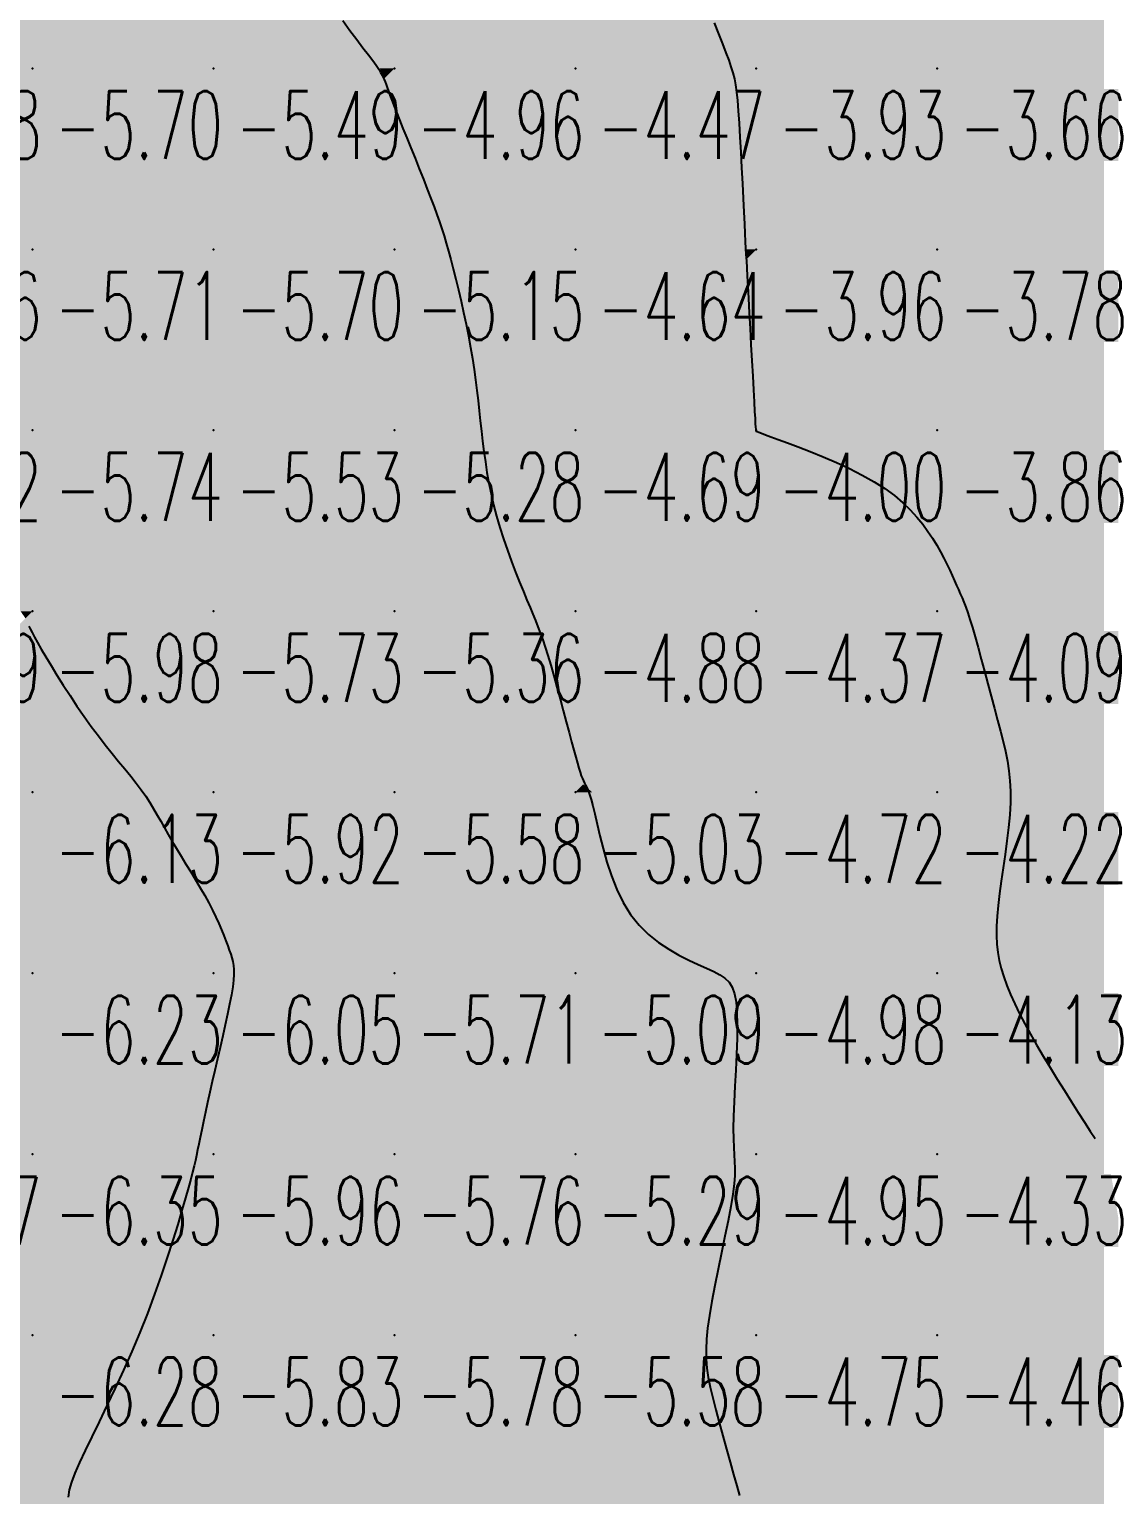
# Model space of a CAD drawing. Header units: millimetres. Extents: x 88261 to 90953, y 390274 to 392322.
# Drawn here: x 90160.1 to 90218.9, y 391308.4 to 391389.4 of the extents above; entities that cross this region are included whole.
import ezdxf
from ezdxf.enums import TextEntityAlignment as Align

# ---------------------------------------------------------------- set-up
doc = ezdxf.new("R2010")
doc.units = ezdxf.units.MM
doc.header["$LTSCALE"] = 25
for name, color, linetype in [('CN_03_00', 7, 'Continuous'), ('CN_04_00', 242, 'Continuous'), ('COTEAlt', 7, 'Continuous'), ('TN_COLORIAGE', 7, 'Continuous')]:
    doc.layers.add(name, color=color, linetype=linetype)
doc.styles.add('Simplex 1.0', font='Simplex.shx', dxfattribs={"width": 0.99, "height": 2.5})
doc.styles.get("Standard").update_dxf_attribs({"font": 'times.ttf'})

# ---------------------------------------------------------------- blocks, each defined once
blk = doc.blocks.new('COTE')
at = {"color": 0}
blk.add_point((0, 0), dxfattribs=at)
at = {"layer": 'COTEAlt'}
blk.add_attdef('ALT', text='', height=3.75, dxfattribs=at).set_placement((1.25, -1.25), align=Align.TOP_LEFT)

msp = doc.modelspace()

# ---------------------------------------------------------------- linework, layer by layer
at = {"layer": 'CN_03_00', "flags": 128}
for points, elevation in [([(90197.923, 391389.762), (90198.16, 391389.154), (90198.376, 391388.597), (90198.565, 391388.107), (90198.721, 391387.691), (90198.849, 391387.33), (90198.952, 391387), (90199.035, 391386.673), (90199.101, 391386.326), (90199.157, 391385.93), (90199.205, 391385.462), (90199.251, 391384.895), (90199.297, 391384.213), (90199.344, 391383.439), (90199.392, 391382.604), (90199.438, 391381.741), (90199.481, 391380.881), (90199.522, 391380.057), (90199.559, 391379.301), (90199.591, 391378.645), (90199.617, 391378.109), (90199.639, 391377.671), (90199.659, 391377.297), (90199.677, 391376.954), (90199.697, 391376.607), (90199.718, 391376.222), (90199.744, 391375.766), (90199.776, 391375.205), (90199.814, 391374.516), (90199.858, 391373.725), (90199.905, 391372.865), (90199.954, 391371.974), (90200.002, 391371.088), (90200.049, 391370.241), (90200.091, 391369.469), (90200.127, 391368.809), (90200.156, 391368.287), (90200.178, 391367.894), (90200.194, 391367.612), (90200.206, 391367.421), (90200.213, 391367.304), (90200.218, 391367.241), (90200.221, 391367.216), (90200.223, 391367.208), (90200.228, 391367.203), (90200.247, 391367.193), (90200.295, 391367.172), (90200.386, 391367.135), (90200.533, 391367.078), (90200.751, 391366.996), (90201.054, 391366.882), (90201.456, 391366.733), (90201.965, 391366.545), (90202.564, 391366.319), (90203.23, 391366.06), (90203.94, 391365.771), (90204.672, 391365.457), (90205.401, 391365.121), (90206.106, 391364.767), (90206.762, 391364.398), (90207.353, 391364.019), (90207.878, 391363.631), (90208.344, 391363.238), (90208.757, 391362.842), (90209.121, 391362.444), (90209.444, 391362.048), (90209.731, 391361.656), (90209.987, 391361.271), (90210.218, 391360.893), (90210.427, 391360.527), (90210.615, 391360.173), (90210.784, 391359.834), (90210.937, 391359.512), (90211.075, 391359.209), (90211.2, 391358.927), (90211.315, 391358.669), (90211.421, 391358.433), (90211.521, 391358.209), (90211.62, 391357.983), (90211.719, 391357.741), (90211.823, 391357.47), (90211.934, 391357.155), (90212.055, 391356.784), (90212.191, 391356.343), (90212.343, 391355.822), (90212.509, 391355.234), (90212.684, 391354.595), (90212.866, 391353.922), (90213.051, 391353.231), (90213.235, 391352.538), (90213.414, 391351.86), (90213.585, 391351.213), (90213.745, 391350.61), (90213.89, 391350.043), (90214.018, 391349.498), (90214.125, 391348.963), (90214.209, 391348.425), (90214.266, 391347.872), (90214.293, 391347.291), (90214.289, 391346.669), (90214.251, 391345.997), (90214.185, 391345.287), (90214.098, 391344.551), (90213.999, 391343.803), (90213.893, 391343.059), (90213.789, 391342.331), (90213.695, 391341.634), (90213.616, 391340.982), (90213.561, 391340.385), (90213.53, 391339.837), (90213.525, 391339.328), (90213.547, 391338.848), (90213.598, 391338.389), (90213.677, 391337.939), (90213.786, 391337.488), (90213.927, 391337.028), (90214.1, 391336.55), (90214.303, 391336.052), (90214.537, 391335.535), (90214.798, 391334.997), (90215.087, 391334.44), (90215.401, 391333.864), (90215.74, 391333.268), (90216.102, 391332.653), (90216.485, 391332.02), (90216.88, 391331.381), (90217.278, 391330.747), (90217.669, 391330.13), (90218.044, 391329.544), (90218.392, 391329.001), (90218.705, 391328.513), (90218.974, 391328.093)], -4), ([(90160.034, 391356.423), (90160.116, 391356.26), (90160.221, 391356.059), (90160.355, 391355.812), (90160.523, 391355.511), (90160.731, 391355.149), (90160.983, 391354.722), (90161.274, 391354.239), (90161.597, 391353.712), (90161.947, 391353.155), (90162.318, 391352.58), (90162.703, 391351.999), (90163.097, 391351.425), (90163.492, 391350.871), (90163.884, 391350.347), (90164.268, 391349.852), (90164.642, 391349.385), (90165.003, 391348.943), (90165.348, 391348.522), (90165.673, 391348.122), (90165.975, 391347.739), (90166.252, 391347.371), (90166.502, 391347.014), (90166.73, 391346.666), (90166.941, 391346.322), (90167.142, 391345.979), (90167.339, 391345.631), (90167.538, 391345.275), (90167.745, 391344.907), (90167.967, 391344.522), (90168.207, 391344.119), (90168.462, 391343.7), (90168.726, 391343.27), (90168.994, 391342.834), (90169.261, 391342.396), (90169.52, 391341.96), (90169.766, 391341.533), (90169.995, 391341.117), (90170.2, 391340.718), (90170.384, 391340.337), (90170.547, 391339.975), (90170.692, 391339.635), (90170.82, 391339.316), (90170.933, 391339.021), (90171.034, 391338.75), (90171.123, 391338.506), (90171.202, 391338.286), (90171.269, 391338.081), (90171.323, 391337.879), (90171.36, 391337.668), (90171.38, 391337.434), (90171.379, 391337.165), (90171.356, 391336.849), (90171.308, 391336.475), (90171.234, 391336.032), (90171.138, 391335.529), (90171.023, 391334.976), (90170.894, 391334.386), (90170.755, 391333.768), (90170.609, 391333.134), (90170.462, 391332.496), (90170.316, 391331.864), (90170.177, 391331.248), (90170.044, 391330.655), (90169.919, 391330.087), (90169.803, 391329.55), (90169.695, 391329.048), (90169.598, 391328.584), (90169.51, 391328.163), (90169.434, 391327.79), (90169.368, 391327.465), (90169.307, 391327.169), (90169.246, 391326.882), (90169.177, 391326.581), (90169.095, 391326.247), (90168.993, 391325.856), (90168.864, 391325.387), (90168.704, 391324.819), (90168.505, 391324.136), (90168.27, 391323.349), (90168, 391322.474), (90167.695, 391321.529), (90167.359, 391320.529), (90166.993, 391319.492), (90166.599, 391318.434), (90166.177, 391317.372), (90165.733, 391316.321), (90165.274, 391315.293), (90164.812, 391314.298), (90164.358, 391313.347), (90163.923, 391312.45), (90163.517, 391311.618), (90163.152, 391310.861), (90162.837, 391310.19), (90162.584, 391309.61), (90162.393, 391309.11), (90162.267, 391308.674), (90162.207, 391308.286)], -6)]:
    msp.add_lwpolyline(points, dxfattribs=dict(at, elevation=elevation))
at = {"layer": 'CN_04_00', "elevation": -5, "flags": 128}
msp.add_lwpolyline([(90177.391, 391389.891), (90177.789, 391389.343), (90178.166, 391388.839), (90178.509, 391388.387), (90178.806, 391387.997), (90179.046, 391387.675), (90179.234, 391387.412), (90179.378, 391387.199), (90179.487, 391387.024), (90179.568, 391386.877), (90179.631, 391386.747), (90179.682, 391386.622), (90179.731, 391386.492), (90179.784, 391386.348), (90179.845, 391386.181), (90179.918, 391385.987), (90180.003, 391385.76), (90180.104, 391385.494), (90180.224, 391385.183), (90180.366, 391384.822), (90180.53, 391384.405), (90180.72, 391383.929), (90180.93, 391383.405), (90181.154, 391382.848), (90181.386, 391382.272), (90181.618, 391381.69), (90181.846, 391381.117), (90182.062, 391380.567), (90182.26, 391380.055), (90182.437, 391379.589), (90182.593, 391379.162), (90182.735, 391378.761), (90182.865, 391378.371), (90182.988, 391377.982), (90183.108, 391377.579), (90183.23, 391377.149), (90183.357, 391376.68), (90183.493, 391376.162), (90183.636, 391375.6), (90183.783, 391375.004), (90183.93, 391374.383), (90184.074, 391373.745), (90184.213, 391373.099), (90184.343, 391372.456), (90184.46, 391371.822), (90184.563, 391371.207), (90184.654, 391370.608), (90184.733, 391370.022), (90184.805, 391369.448), (90184.87, 391368.881), (90184.932, 391368.319), (90184.993, 391367.76), (90185.055, 391367.2), (90185.121, 391366.636), (90185.192, 391366.067), (90185.272, 391365.493), (90185.364, 391364.912), (90185.469, 391364.323), (90185.591, 391363.725), (90185.731, 391363.117), (90185.894, 391362.498), (90186.079, 391361.868), (90186.282, 391361.235), (90186.498, 391360.608), (90186.721, 391359.994), (90186.946, 391359.404), (90187.166, 391358.846), (90187.376, 391358.328), (90187.569, 391357.859), (90187.743, 391357.444), (90187.9, 391357.071), (90188.044, 391356.724), (90188.18, 391356.385), (90188.311, 391356.038), (90188.444, 391355.668), (90188.581, 391355.257), (90188.728, 391354.79), (90188.887, 391354.255), (90189.056, 391353.665), (90189.231, 391353.039), (90189.407, 391352.396), (90189.58, 391351.754), (90189.747, 391351.131), (90189.903, 391350.547), (90190.043, 391350.019), (90190.165, 391349.561), (90190.271, 391349.172), (90190.362, 391348.844), (90190.442, 391348.569), (90190.512, 391348.34), (90190.576, 391348.15), (90190.635, 391347.992), (90190.693, 391347.859), (90190.751, 391347.741), (90190.813, 391347.624), (90190.878, 391347.493), (90190.95, 391347.33), (90191.029, 391347.119), (90191.118, 391346.844), (90191.218, 391346.489), (90191.331, 391346.038), (90191.459, 391345.48), (90191.609, 391344.835), (90191.785, 391344.125), (90191.996, 391343.377), (90192.246, 391342.613), (90192.543, 391341.858), (90192.892, 391341.138), (90193.3, 391340.476), (90193.77, 391339.891), (90194.289, 391339.381), (90194.84, 391338.941), (90195.406, 391338.561), (90195.972, 391338.235), (90196.52, 391337.957), (90197.035, 391337.718), (90197.499, 391337.512), (90197.899, 391337.33), (90198.236, 391337.153), (90198.515, 391336.962), (90198.739, 391336.736), (90198.913, 391336.457), (90199.042, 391336.103), (90199.128, 391335.656), (90199.177, 391335.095), (90199.194, 391334.408), (90199.184, 391333.621), (90199.155, 391332.767), (90199.115, 391331.879), (90199.069, 391330.99), (90199.026, 391330.133), (90198.993, 391329.342), (90198.976, 391328.65), (90198.98, 391328.079), (90198.999, 391327.608), (90199.024, 391327.203), (90199.048, 391326.832), (90199.06, 391326.462), (90199.054, 391326.059), (90199.019, 391325.592), (90198.947, 391325.027), (90198.834, 391324.341), (90198.686, 391323.554), (90198.513, 391322.694), (90198.327, 391321.79), (90198.138, 391320.872), (90197.956, 391319.967), (90197.791, 391319.106), (90197.655, 391318.317), (90197.556, 391317.62), (90197.494, 391317.003), (90197.468, 391316.444), (90197.478, 391315.921), (90197.521, 391315.413), (90197.596, 391314.898), (90197.703, 391314.355), (90197.84, 391313.762), (90198.005, 391313.105), (90198.19, 391312.399), (90198.389, 391311.666), (90198.595, 391310.928), (90198.798, 391310.207), (90198.992, 391309.526), (90199.17, 391308.906), (90199.323, 391308.37)], dxfattribs=at)
at = {"layer": 'TN_COLORIAGE', "color": 141}
for points in [[(90150.249, 391387.239, -5.682), (90160.249, 391387.239, -5.682), (90160.249, 391397.239, -5.682)], [(90150.249, 391397.239, -5.682), (90150.249, 391387.239, -5.682), (90160.249, 391397.239, -5.682)], [(90160.249, 391387.239, -5.312), (90170.249, 391387.239, -5.312), (90170.249, 391397.239, -5.312)], [(90160.249, 391397.239, -5.312), (90160.249, 391387.239, -5.312), (90170.249, 391397.239, -5.312)], [(90170.249, 391387.239, -5), (90175.372, 391392.363, -5), (90170.249, 391397.239, -5), (90174.249, 391397.239, -5)], [(90175.372, 391392.363, -5.492), (90179.448, 391387.239, -5.492), (90170.249, 391387.239, -5.492)], [(90150.249, 391377.239, -5.696), (90160.249, 391377.239, -5.696), (90160.249, 391387.239, -5.696)], [(90150.249, 391387.239, -5.696), (90150.249, 391377.239, -5.696), (90160.249, 391387.239, -5.696)], [(90160.249, 391377.239, -5.492), (90170.249, 391377.239, -5.492), (90170.249, 391387.239, -5.492)], [(90160.249, 391387.239, -5.492), (90160.249, 391377.239, -5.492), (90170.249, 391387.239, -5.492)], [(90170.249, 391377.239, -5), (90179.672, 391386.663, -5), (90170.249, 391387.239, -5), (90179.448, 391387.239, -5)], [(90170.249, 391377.239, -5), (90179.672, 391386.663, -5), (90180.249, 391377.239, -5), (90180.249, 391385.065, -5)], [(90182.516, 391379.506, -5.154), (90180.249, 391385.065, -5.154), (90180.249, 391377.239, -5.154)], [(90182.516, 391379.506, -5.154), (90183.251, 391377.239, -5.154), (90180.249, 391377.239, -5.154)], [(90150.249, 391374.82, -5.712), (90153.107, 391370.098, -5.712), (90150.249, 391377.239, -5.712), (90160.249, 391377.239, -5.712)], [(90153.34, 391367.239, -5.712), (90153.107, 391370.098, -5.712), (90160.249, 391367.239, -5.712), (90160.249, 391377.239, -5.712)], [(90160.249, 391367.239, -5.7), (90170.249, 391367.239, -5.7), (90170.249, 391377.239, -5.7)], [(90160.249, 391377.239, -5.7), (90160.249, 391367.239, -5.7), (90170.249, 391377.239, -5.7)], [(90170.249, 391367.239, -5.154), (90180.249, 391367.239, -5.154), (90180.249, 391377.239, -5.154)], [(90170.249, 391377.239, -5.154), (90170.249, 391367.239, -5.154), (90180.249, 391377.239, -5.154)], [(90180.249, 391367.239, -5), (90184.623, 391371.614, -5), (90180.249, 391377.239, -5), (90183.251, 391377.239, -5)], [(90184.623, 391371.614, -5.28), (90185.018, 391367.239, -5.28), (90180.249, 391367.239, -5.28)], [(90153.34, 391367.239, -5.742), (90155.573, 391362.563, -5.742), (90160.249, 391367.239, -5.742)], [(90159.587, 391357.239, -5.742), (90155.573, 391362.563, -5.742), (90160.249, 391357.239, -5.742), (90160.249, 391367.239, -5.742)], [(90160.249, 391357.239, -5.529), (90170.249, 391357.239, -5.529), (90170.249, 391367.239, -5.529)], [(90160.249, 391367.239, -5.529), (90160.249, 391357.239, -5.529), (90170.249, 391367.239, -5.529)], [(90170.249, 391357.239, -5.28), (90180.249, 391357.239, -5.28), (90180.249, 391367.239, -5.28)], [(90170.249, 391367.239, -5.28), (90170.249, 391357.239, -5.28), (90180.249, 391367.239, -5.28)], [(90180.249, 391357.239, -5), (90185.636, 391362.627, -5), (90180.249, 391367.239, -5), (90185.018, 391367.239, -5)], [(90185.636, 391362.627, -5.358), (90187.8, 391357.239, -5.358), (90180.249, 391357.239, -5.358)], [(90159.587, 391357.239, -5.979), (90159.857, 391356.848, -5.979), (90160.249, 391357.239, -5.979)], [(90160.249, 391355.88, -5.979), (90159.857, 391356.848, -5.979), (90160.249, 391357.239, -5.979)], [(90160.249, 391355.88, -5.73), (90163.536, 391350.527, -5.73), (90160.249, 391357.239, -5.73), (90170.249, 391357.239, -5.73)], [(90166.557, 391347.239, -5.73), (90163.536, 391350.527, -5.73), (90170.249, 391347.239, -5.73), (90170.249, 391357.239, -5.73)], [(90170.249, 391347.239, -5.358), (90180.249, 391347.239, -5.358), (90180.249, 391357.239, -5.358)], [(90170.249, 391357.239, -5.358), (90170.249, 391347.239, -5.358), (90180.249, 391357.239, -5.358)], [(90180.249, 391347.239, -5), (90188.58, 391355.57, -5), (90180.249, 391357.239, -5), (90187.8, 391357.239, -5)], [(90180.249, 391347.239, -5), (90188.58, 391355.57, -5), (90190.249, 391347.239, -5), (90190.249, 391349.217, -5)], [(90190.683, 391347.674, -5.029), (90190.249, 391349.217, -5.029), (90190.249, 391347.239, -5.029)], [(90166.557, 391347.239, -5.923), (90167.749, 391344.739, -5.923), (90170.249, 391347.239, -5.923)], [(90170.249, 391340.937, -5.923), (90167.749, 391344.739, -5.923), (90170.249, 391347.239, -5.923)], [(90170.249, 391340.937, -5.58), (90171.223, 391338.214, -5.58), (90170.249, 391347.239, -5.58), (90180.249, 391347.239, -5.58)], [(90171.594, 391337.239, -5.58), (90171.223, 391338.214, -5.58), (90180.249, 391337.239, -5.58), (90180.249, 391347.239, -5.58)], [(90180.249, 391337.239, -5.029), (90190.249, 391337.239, -5.029), (90190.249, 391347.239, -5.029)], [(90180.249, 391347.239, -5.029), (90180.249, 391337.239, -5.029), (90190.249, 391347.239, -5.029)], [(90190.683, 391347.674, -5.029), (90191.175, 391347.239, -5.029), (90190.249, 391347.239, -5.029)], [(90190.249, 391337.239, -5), (90192.603, 391339.594, -5), (90190.249, 391347.239, -5), (90191.175, 391347.239, -5)], [(90192.603, 391339.594, -5.086), (90198.214, 391337.239, -5.086), (90190.249, 391337.239, -5.086)], [(90170.249, 391327.239, -5.708), (90180.249, 391327.239, -5.708), (90180.249, 391337.239, -5.708)], [(90170.249, 391331.676, -5.708), (90171.594, 391337.239, -5.708), (90170.249, 391327.239, -5.708), (90180.249, 391337.239, -5.708)], [(90180.249, 391327.239, -5.086), (90190.249, 391327.239, -5.086), (90190.249, 391337.239, -5.086)], [(90180.249, 391337.239, -5.086), (90180.249, 391327.239, -5.086), (90190.249, 391337.239, -5.086)], [(90190.249, 391327.239, -5), (90199.532, 391336.522, -5), (90190.249, 391337.239, -5), (90198.214, 391337.239, -5)], [(90198.723, 391327.239, -5.286), (90199.532, 391336.522, -5.286), (90190.249, 391327.239, -5.286)], [(90170.249, 391331.676, -5.964), (90169.309, 391327.239, -5.964), (90170.249, 391327.239, -5.964)], [(90169.118, 391326.108, -5.826), (90166.443, 391317.239, -5.826), (90170.249, 391327.239, -5.826), (90170.249, 391317.239, -5.826)], [(90169.118, 391326.108, -5.964), (90169.309, 391327.239, -5.964), (90170.249, 391327.239, -5.964)], [(90170.249, 391317.239, -5.755), (90180.249, 391317.239, -5.755), (90180.249, 391327.239, -5.755)], [(90170.249, 391327.239, -5.755), (90170.249, 391317.239, -5.755), (90180.249, 391327.239, -5.755)], [(90180.249, 391317.239, -5.286), (90190.249, 391317.239, -5.286), (90190.249, 391327.239, -5.286)], [(90180.249, 391327.239, -5.286), (90180.249, 391317.239, -5.286), (90190.249, 391327.239, -5.286)], [(90190.249, 391317.239, -5), (90199.43, 391326.42, -5), (90190.249, 391327.239, -5), (90198.723, 391327.239, -5)], [(90197.242, 391317.239, -5.576), (90199.43, 391326.42, -5.576), (90190.249, 391317.239, -5.576)], [(90162.174, 391309.165, -5.787), (90161.883, 391307.239, -5.787), (90170.249, 391317.239, -5.787), (90170.249, 391307.239, -5.787)], [(90162.174, 391309.165, -5.826), (90166.443, 391317.239, -5.826), (90170.249, 391317.239, -5.826)], [(90170.249, 391307.239, -5.775), (90180.249, 391307.239, -5.775), (90180.249, 391317.239, -5.775)], [(90170.249, 391317.239, -5.775), (90170.249, 391307.239, -5.775), (90180.249, 391317.239, -5.775)], [(90180.249, 391307.239, -5.576), (90190.249, 391307.239, -5.576), (90190.249, 391317.239, -5.576)], [(90180.249, 391317.239, -5.576), (90180.249, 391307.239, -5.576), (90190.249, 391317.239, -5.576)], [(90190.249, 391307.239, -5), (90197.533, 391314.524, -5), (90190.249, 391317.239, -5), (90197.242, 391317.239, -5)], [(90197.533, 391314.524, -5.665), (90199.664, 391307.239, -5.665), (90190.249, 391307.239, -5.665)]]:
    msp.add_solid(points, dxfattribs=at)
at = {"layer": 'TN_COLORIAGE', "color": 131}
for points in [[(90179.448, 391387.239, -4.531), (90175.372, 391392.363, -4.531), (90180.249, 391387.239, -4.531), (90180.249, 391397.239, -4.531)], [(90180.249, 391387.239, -4.251), (90190.249, 391387.239, -4.251), (90190.249, 391397.239, -4.251)], [(90180.249, 391397.239, -4.251), (90180.249, 391387.239, -4.251), (90190.249, 391397.239, -4.251)], [(90190.249, 391387.239, -4), (90196.468, 391393.459, -4), (90190.249, 391397.239, -4), (90194.91, 391397.239, -4)], [(90196.468, 391393.459, -4.474), (90198.922, 391387.239, -4.474), (90190.249, 391387.239, -4.474)], [(90179.448, 391387.239, -4.957), (90179.672, 391386.663, -4.957), (90180.249, 391387.239, -4.957)], [(90180.249, 391385.065, -4.957), (90179.672, 391386.663, -4.957), (90180.249, 391387.239, -4.957)], [(90180.249, 391385.065, -4.474), (90182.516, 391379.506, -4.474), (90180.249, 391387.239, -4.474), (90190.249, 391387.239, -4.474)], [(90183.251, 391377.239, -4.474), (90182.516, 391379.506, -4.474), (90190.249, 391377.239, -4.474), (90190.249, 391387.239, -4.474)], [(90190.249, 391377.239, -4), (90199.232, 391386.223, -4), (90190.249, 391387.239, -4), (90198.922, 391387.239, -4)], [(90199.232, 391386.223, -4.64), (90199.654, 391377.239, -4.64), (90190.249, 391377.239, -4.64)], [(90183.251, 391377.239, -4.64), (90184.623, 391371.614, -4.64), (90190.249, 391377.239, -4.64)], [(90185.018, 391367.239, -4.64), (90184.623, 391371.614, -4.64), (90190.249, 391367.239, -4.64), (90190.249, 391377.239, -4.64)], [(90190.249, 391367.239, -4), (90199.697, 391376.688, -4), (90190.249, 391377.239, -4), (90199.654, 391377.239, -4)], [(90199.697, 391376.688, -4.693), (90200.212, 391367.239, -4.693), (90190.249, 391367.239, -4.693)], [(90185.018, 391367.239, -4.693), (90185.636, 391362.627, -4.693), (90190.249, 391367.239, -4.693)], [(90187.8, 391357.239, -4.693), (90185.636, 391362.627, -4.693), (90190.249, 391357.239, -4.693), (90190.249, 391367.239, -4.693)], [(90190.249, 391357.239, -4), (90200.22, 391367.21, -4), (90190.249, 391367.239, -4), (90200.212, 391367.239, -4)], [(90190.249, 391357.239, -4), (90200.22, 391367.21, -4), (90200.249, 391357.239, -4), (90200.249, 391367.17, -4)], [(90207.519, 391364.51, -4.37), (90200.249, 391367.17, -4.37), (90200.249, 391357.239, -4.37)], [(90200.249, 391357.239, -4), (90207.519, 391364.51, -4), (90210.249, 391357.239, -4), (90210.249, 391361.179, -4)], [(90211.408, 391358.399, -4.09), (90210.249, 391361.179, -4.09), (90210.249, 391357.239, -4.09)], [(90211.408, 391358.399, -4.09), (90212.007, 391357.239, -4.09), (90210.249, 391357.239, -4.09)], [(90187.8, 391357.239, -4.884), (90188.58, 391355.57, -4.884), (90190.249, 391357.239, -4.884)], [(90190.249, 391349.217, -4.884), (90188.58, 391355.57, -4.884), (90190.249, 391357.239, -4.884)], [(90190.249, 391349.217, -4.37), (90190.683, 391347.674, -4.37), (90190.249, 391357.239, -4.37), (90200.249, 391357.239, -4.37)], [(90191.175, 391347.239, -4.37), (90190.683, 391347.674, -4.37), (90200.249, 391347.239, -4.37), (90200.249, 391357.239, -4.37)], [(90200.249, 391347.239, -4.09), (90210.249, 391347.239, -4.09), (90210.249, 391357.239, -4.09)], [(90200.249, 391357.239, -4.09), (90200.249, 391347.239, -4.09), (90210.249, 391357.239, -4.09)], [(90210.249, 391347.239, -4), (90213.71, 391350.7, -4), (90210.249, 391357.239, -4), (90212.007, 391357.239, -4)], [(90213.71, 391350.7, -4.224), (90214.665, 391347.239, -4.224), (90210.249, 391347.239, -4.224)], [(90191.175, 391347.239, -4.719), (90192.603, 391339.594, -4.719), (90200.249, 391347.239, -4.719)], [(90198.214, 391337.239, -4.719), (90192.603, 391339.594, -4.719), (90200.249, 391337.239, -4.719), (90200.249, 391347.239, -4.719)], [(90200.249, 391337.239, -4.224), (90210.249, 391337.239, -4.224), (90210.249, 391347.239, -4.224)], [(90200.249, 391347.239, -4.224), (90200.249, 391337.239, -4.224), (90210.249, 391347.239, -4.224)], [(90210.249, 391347.239, -4), (90214.665, 391347.239, -4), (90210.249, 391337.239, -4), (90213.363, 391340.353, -4)], [(90213.363, 391340.353, -4.128), (90213.583, 391337.239, -4.128), (90210.249, 391337.239, -4.128)], [(90198.214, 391337.239, -4.978), (90199.532, 391336.522, -4.978), (90200.249, 391337.239, -4.978)], [(90199.532, 391336.522, -4.949), (90198.723, 391327.239, -4.949), (90200.249, 391337.239, -4.949), (90200.249, 391327.239, -4.949)], [(90200.249, 391327.239, -4.128), (90210.249, 391327.239, -4.128), (90210.249, 391337.239, -4.128)], [(90200.249, 391337.239, -4.128), (90200.249, 391327.239, -4.128), (90210.249, 391337.239, -4.128)], [(90210.249, 391327.239, -4), (90215.869, 391332.86, -4), (90210.249, 391337.239, -4), (90213.583, 391337.239, -4)], [(90215.869, 391332.86, -4.328), (90219.556, 391327.239, -4.328), (90210.249, 391327.239, -4.328)], [(90199.43, 391326.42, -4.752), (90197.242, 391317.239, -4.752), (90200.249, 391327.239, -4.752), (90200.249, 391317.239, -4.752)], [(90198.723, 391327.239, -4.949), (90199.43, 391326.42, -4.949), (90200.249, 391327.239, -4.949)], [(90200.249, 391317.239, -4.328), (90210.249, 391317.239, -4.328), (90210.249, 391327.239, -4.328)], [(90200.249, 391327.239, -4.328), (90200.249, 391317.239, -4.328), (90210.249, 391327.239, -4.328)], [(90210.249, 391317.239, -4), (90219.748, 391326.739, -4), (90210.249, 391327.239, -4), (90219.556, 391327.239, -4)], [(90210.249, 391317.239, -4), (90219.748, 391326.739, -4), (90220.249, 391317.239, -4), (90220.249, 391323.757, -4)], [(90197.242, 391317.239, -4.752), (90197.533, 391314.524, -4.752), (90200.249, 391317.239, -4.752)], [(90199.664, 391307.239, -4.752), (90197.533, 391314.524, -4.752), (90200.249, 391307.239, -4.752), (90200.249, 391317.239, -4.752)], [(90200.249, 391307.239, -4.464), (90210.249, 391307.239, -4.464), (90210.249, 391317.239, -4.464)], [(90200.249, 391317.239, -4.464), (90200.249, 391307.239, -4.464), (90210.249, 391317.239, -4.464)], [(90210.249, 391307.239, -4.046), (90220.249, 391307.239, -4.046), (90220.249, 391317.239, -4.046)], [(90210.249, 391317.239, -4.046), (90210.249, 391307.239, -4.046), (90220.249, 391317.239, -4.046)]]:
    msp.add_solid(points, dxfattribs=at)
at = {"layer": 'TN_COLORIAGE', "color": 121}
for points in [[(90198.922, 391387.239, -3.712), (90196.468, 391393.459, -3.712), (90200.249, 391387.239, -3.712), (90200.249, 391397.239, -3.712)], [(90200.249, 391387.239, -3.429), (90210.249, 391387.239, -3.429), (90210.249, 391397.239, -3.429)], [(90200.249, 391397.239, -3.429), (90200.249, 391387.239, -3.429), (90210.249, 391397.239, -3.429)], [(90210.249, 391387.239, -3), (90218.344, 391395.334, -3), (90210.249, 391397.239, -3), (90217.58, 391397.239, -3)], [(90210.249, 391387.239, -3), (90218.344, 391395.334, -3), (90220.249, 391387.239, -3), (90220.249, 391393.285, -3)], [(90198.922, 391387.239, -3.928), (90199.232, 391386.223, -3.928), (90200.249, 391387.239, -3.928)], [(90199.654, 391377.239, -3.928), (90199.232, 391386.223, -3.928), (90200.249, 391377.239, -3.928), (90200.249, 391387.239, -3.928)], [(90200.249, 391377.239, -3.664), (90210.249, 391377.239, -3.664), (90210.249, 391387.239, -3.664)], [(90200.249, 391387.239, -3.664), (90200.249, 391377.239, -3.664), (90210.249, 391387.239, -3.664)], [(90210.249, 391377.239, -3.239), (90220.249, 391377.239, -3.239), (90220.249, 391387.239, -3.239)], [(90210.249, 391387.239, -3.239), (90210.249, 391377.239, -3.239), (90220.249, 391387.239, -3.239)], [(90199.654, 391377.239, -3.96), (90199.697, 391376.688, -3.96), (90200.249, 391377.239, -3.96)], [(90200.212, 391367.239, -3.96), (90199.697, 391376.688, -3.96), (90200.249, 391367.239, -3.96), (90200.249, 391377.239, -3.96)], [(90200.249, 391367.239, -3.783), (90210.249, 391367.239, -3.783), (90210.249, 391377.239, -3.783)], [(90200.249, 391377.239, -3.783), (90200.249, 391367.239, -3.783), (90210.249, 391377.239, -3.783)], [(90210.249, 391367.239, -3.311), (90220.249, 391367.239, -3.311), (90220.249, 391377.239, -3.311)], [(90210.249, 391377.239, -3.311), (90210.249, 391367.239, -3.311), (90220.249, 391377.239, -3.311)], [(90200.212, 391367.239, -3.997), (90200.22, 391367.21, -3.997), (90200.249, 391367.239, -3.997)], [(90200.249, 391367.17, -3.997), (90200.22, 391367.21, -3.997), (90200.249, 391367.239, -3.997)], [(90200.249, 391367.17, -3.861), (90207.519, 391364.51, -3.861), (90200.249, 391367.239, -3.861), (90210.249, 391367.239, -3.861)], [(90210.249, 391361.179, -3.861), (90207.519, 391364.51, -3.861), (90210.249, 391367.239, -3.861)], [(90210.249, 391361.179, -3.312), (90211.408, 391358.399, -3.312), (90210.249, 391367.239, -3.312), (90220.249, 391367.239, -3.312)], [(90212.007, 391357.239, -3.312), (90211.408, 391358.399, -3.312), (90220.249, 391357.239, -3.312), (90220.249, 391367.239, -3.312)], [(90212.007, 391357.239, -3.577), (90213.71, 391350.7, -3.577), (90220.249, 391357.239, -3.577)], [(90214.665, 391347.239, -3.577), (90213.71, 391350.7, -3.577), (90220.249, 391347.239, -3.577), (90220.249, 391357.239, -3.577)], [(90213.583, 391337.239, -3.717), (90213.363, 391340.353, -3.717), (90220.249, 391337.239, -3.717), (90220.249, 391347.239, -3.717)], [(90213.363, 391340.353, -3.717), (90214.665, 391347.239, -3.717), (90220.249, 391347.239, -3.717)], [(90213.583, 391337.239, -3.744), (90215.869, 391332.86, -3.744), (90220.249, 391337.239, -3.744)], [(90219.556, 391327.239, -3.744), (90215.869, 391332.86, -3.744), (90220.249, 391327.239, -3.744), (90220.249, 391337.239, -3.744)]]:
    msp.add_solid(points, dxfattribs=at)
at = {"layer": 'TN_COLORIAGE', "color": 151}
for points in [[(90150.249, 391347.239, -6), (90159.857, 391356.848, -6), (90160.249, 391347.239, -6), (90160.249, 391355.88, -6)], [(90163.536, 391350.527, -6.132), (90160.249, 391355.88, -6.132), (90160.249, 391347.239, -6.132)], [(90163.536, 391350.527, -6.132), (90166.557, 391347.239, -6.132), (90160.249, 391347.239, -6.132)], [(90150.249, 391337.239, -6.132), (90160.249, 391337.239, -6.132), (90160.249, 391347.239, -6.132)], [(90150.249, 391347.239, -6.132), (90150.249, 391337.239, -6.132), (90160.249, 391347.239, -6.132)], [(90160.249, 391337.239, -6), (90167.749, 391344.739, -6), (90160.249, 391347.239, -6), (90166.557, 391347.239, -6)], [(90160.249, 391337.239, -6), (90167.749, 391344.739, -6), (90170.249, 391337.239, -6), (90170.249, 391340.937, -6)], [(90171.223, 391338.214, -6.045), (90170.249, 391340.937, -6.045), (90170.249, 391337.239, -6.045)], [(90171.223, 391338.214, -6.045), (90171.594, 391337.239, -6.045), (90170.249, 391337.239, -6.045)], [(90150.249, 391331.756, -6.232), (90151.119, 391328.109, -6.232), (90150.249, 391337.239, -6.232), (90160.249, 391337.239, -6.232)], [(90151.259, 391327.239, -6.232), (90151.119, 391328.109, -6.232), (90160.249, 391327.239, -6.232), (90160.249, 391337.239, -6.232)], [(90160.249, 391327.239, -6), (90169.309, 391327.239, -6), (90170.249, 391337.239, -6), (90170.249, 391331.676, -6)], [(90160.249, 391337.239, -6.045), (90160.249, 391327.239, -6.045), (90170.249, 391337.239, -6.045)], [(90171.594, 391337.239, -6.045), (90170.249, 391331.676, -6.045), (90170.249, 391337.239, -6.045)], [(90150.249, 391317.239, -6.349), (90160.249, 391317.239, -6.349), (90160.249, 391327.239, -6.349)], [(90150.249, 391322.749, -6.349), (90151.259, 391327.239, -6.349), (90150.249, 391317.239, -6.349), (90160.249, 391327.239, -6.349)], [(90160.249, 391327.239, -6), (90169.309, 391327.239, -6), (90160.249, 391317.239, -6), (90169.118, 391326.108, -6)], [(90166.443, 391317.239, -6.284), (90169.118, 391326.108, -6.284), (90160.249, 391317.239, -6.284)], [(90150.249, 391307.239, -6.284), (90160.249, 391307.239, -6.284), (90160.249, 391317.239, -6.284)], [(90150.249, 391317.239, -6.284), (90150.249, 391307.239, -6.284), (90160.249, 391317.239, -6.284)], [(90160.249, 391317.239, -6), (90166.443, 391317.239, -6), (90160.249, 391307.239, -6), (90162.174, 391309.165, -6)], [(90161.883, 391307.239, -6.042), (90162.174, 391309.165, -6.042), (90160.249, 391307.239, -6.042)]]:
    msp.add_solid(points, dxfattribs=at)

# ---------------------------------------------------------------- block references
at = {"layer": 'COTEAlt'}
ref = msp.add_blockref('COTE', (90150.249, 391387.239), dxfattribs=at)
ref.add_attrib('ALT', '-5.98', dxfattribs={"height": 3.75, "style": 'Simplex 1.0', "width": 0.6}).set_placement((90151.499, 391385.989), align=Align.TOP_LEFT)
ref = msp.add_blockref('COTE', (90160.249, 391387.239), dxfattribs=at)
ref.add_attrib('ALT', '-5.70', dxfattribs={"height": 3.75, "style": 'Simplex 1.0', "width": 0.6}).set_placement((90161.499, 391385.989), align=Align.TOP_LEFT)
ref = msp.add_blockref('COTE', (90170.249, 391387.239), dxfattribs=at)
ref.add_attrib('ALT', '-5.49', dxfattribs={"height": 3.75, "style": 'Simplex 1.0', "width": 0.6}).set_placement((90171.499, 391385.989), align=Align.TOP_LEFT)
ref = msp.add_blockref('COTE', (90180.249, 391387.239), dxfattribs=at)
ref.add_attrib('ALT', '-4.96', dxfattribs={"height": 3.75, "style": 'Simplex 1.0', "width": 0.6}).set_placement((90181.499, 391385.989), align=Align.TOP_LEFT)
ref = msp.add_blockref('COTE', (90190.249, 391387.239), dxfattribs=at)
ref.add_attrib('ALT', '-4.47', dxfattribs={"height": 3.75, "style": 'Simplex 1.0', "width": 0.6}).set_placement((90191.499, 391385.989), align=Align.TOP_LEFT)
ref = msp.add_blockref('COTE', (90200.249, 391387.239), dxfattribs=at)
ref.add_attrib('ALT', '-3.93', dxfattribs={"height": 3.75, "style": 'Simplex 1.0', "width": 0.6}).set_placement((90201.499, 391385.989), align=Align.TOP_LEFT)
ref = msp.add_blockref('COTE', (90210.249, 391387.239), dxfattribs=at)
ref.add_attrib('ALT', '-3.66', dxfattribs={"height": 3.75, "style": 'Simplex 1.0', "width": 0.6}).set_placement((90211.499, 391385.989), align=Align.TOP_LEFT)
ref = msp.add_blockref('COTE', (90150.249, 391377.239), dxfattribs=at)
ref.add_attrib('ALT', '-5.96', dxfattribs={"height": 3.75, "style": 'Simplex 1.0', "width": 0.6}).set_placement((90151.499, 391375.989), align=Align.TOP_LEFT)
ref = msp.add_blockref('COTE', (90160.249, 391377.239), dxfattribs=at)
ref.add_attrib('ALT', '-5.71', dxfattribs={"height": 3.75, "style": 'Simplex 1.0', "width": 0.6}).set_placement((90161.499, 391375.989), align=Align.TOP_LEFT)
ref = msp.add_blockref('COTE', (90170.249, 391377.239), dxfattribs=at)
ref.add_attrib('ALT', '-5.70', dxfattribs={"height": 3.75, "style": 'Simplex 1.0', "width": 0.6}).set_placement((90171.499, 391375.989), align=Align.TOP_LEFT)
ref = msp.add_blockref('COTE', (90180.249, 391377.239), dxfattribs=at)
ref.add_attrib('ALT', '-5.15', dxfattribs={"height": 3.75, "style": 'Simplex 1.0', "width": 0.6}).set_placement((90181.499, 391375.989), align=Align.TOP_LEFT)
ref = msp.add_blockref('COTE', (90190.249, 391377.239), dxfattribs=at)
ref.add_attrib('ALT', '-4.64', dxfattribs={"height": 3.75, "style": 'Simplex 1.0', "width": 0.6}).set_placement((90191.499, 391375.989), align=Align.TOP_LEFT)
ref = msp.add_blockref('COTE', (90200.249, 391377.239), dxfattribs=at)
ref.add_attrib('ALT', '-3.96', dxfattribs={"height": 3.75, "style": 'Simplex 1.0', "width": 0.6}).set_placement((90201.499, 391375.989), align=Align.TOP_LEFT)
ref = msp.add_blockref('COTE', (90210.249, 391377.239), dxfattribs=at)
ref.add_attrib('ALT', '-3.78', dxfattribs={"height": 3.75, "style": 'Simplex 1.0', "width": 0.6}).set_placement((90211.499, 391375.989), align=Align.TOP_LEFT)
ref = msp.add_blockref('COTE', (90150.249, 391367.239), dxfattribs=at)
ref.add_attrib('ALT', '-6.12', dxfattribs={"height": 3.75, "style": 'Simplex 1.0', "width": 0.6}).set_placement((90151.499, 391365.989), align=Align.TOP_LEFT)
ref = msp.add_blockref('COTE', (90160.249, 391367.239), dxfattribs=at)
ref.add_attrib('ALT', '-5.74', dxfattribs={"height": 3.75, "style": 'Simplex 1.0', "width": 0.6}).set_placement((90161.499, 391365.989), align=Align.TOP_LEFT)
ref = msp.add_blockref('COTE', (90170.249, 391367.239), dxfattribs=at)
ref.add_attrib('ALT', '-5.53', dxfattribs={"height": 3.75, "style": 'Simplex 1.0', "width": 0.6}).set_placement((90171.499, 391365.989), align=Align.TOP_LEFT)
ref = msp.add_blockref('COTE', (90180.249, 391367.239), dxfattribs=at)
ref.add_attrib('ALT', '-5.28', dxfattribs={"height": 3.75, "style": 'Simplex 1.0', "width": 0.6}).set_placement((90181.499, 391365.989), align=Align.TOP_LEFT)
ref = msp.add_blockref('COTE', (90190.249, 391367.239), dxfattribs=at)
ref.add_attrib('ALT', '-4.69', dxfattribs={"height": 3.75, "style": 'Simplex 1.0', "width": 0.6}).set_placement((90191.499, 391365.989), align=Align.TOP_LEFT)
ref = msp.add_blockref('COTE', (90200.249, 391367.239), dxfattribs=at)
ref.add_attrib('ALT', '-4.00', dxfattribs={"height": 3.75, "style": 'Simplex 1.0', "width": 0.6}).set_placement((90201.499, 391365.989), align=Align.TOP_LEFT)
ref = msp.add_blockref('COTE', (90210.249, 391367.239), dxfattribs=at)
ref.add_attrib('ALT', '-3.86', dxfattribs={"height": 3.75, "style": 'Simplex 1.0', "width": 0.6}).set_placement((90211.499, 391365.989), align=Align.TOP_LEFT)
ref = msp.add_blockref('COTE', (90150.249, 391357.239), dxfattribs=at)
ref.add_attrib('ALT', '-6.29', dxfattribs={"height": 3.75, "style": 'Simplex 1.0', "width": 0.6}).set_placement((90151.499, 391355.989), align=Align.TOP_LEFT)
ref = msp.add_blockref('COTE', (90160.249, 391357.239), dxfattribs=at)
ref.add_attrib('ALT', '-5.98', dxfattribs={"height": 3.75, "style": 'Simplex 1.0', "width": 0.6}).set_placement((90161.499, 391355.989), align=Align.TOP_LEFT)
ref = msp.add_blockref('COTE', (90170.249, 391357.239), dxfattribs=at)
ref.add_attrib('ALT', '-5.73', dxfattribs={"height": 3.75, "style": 'Simplex 1.0', "width": 0.6}).set_placement((90171.499, 391355.989), align=Align.TOP_LEFT)
ref = msp.add_blockref('COTE', (90180.249, 391357.239), dxfattribs=at)
ref.add_attrib('ALT', '-5.36', dxfattribs={"height": 3.75, "style": 'Simplex 1.0', "width": 0.6}).set_placement((90181.499, 391355.989), align=Align.TOP_LEFT)
ref = msp.add_blockref('COTE', (90190.249, 391357.239), dxfattribs=at)
ref.add_attrib('ALT', '-4.88', dxfattribs={"height": 3.75, "style": 'Simplex 1.0', "width": 0.6}).set_placement((90191.499, 391355.989), align=Align.TOP_LEFT)
ref = msp.add_blockref('COTE', (90200.249, 391357.239), dxfattribs=at)
ref.add_attrib('ALT', '-4.37', dxfattribs={"height": 3.75, "style": 'Simplex 1.0', "width": 0.6}).set_placement((90201.499, 391355.989), align=Align.TOP_LEFT)
ref = msp.add_blockref('COTE', (90210.249, 391357.239), dxfattribs=at)
ref.add_attrib('ALT', '-4.09', dxfattribs={"height": 3.75, "style": 'Simplex 1.0', "width": 0.6}).set_placement((90211.499, 391355.989), align=Align.TOP_LEFT)
ref = msp.add_blockref('COTE', (90160.249, 391347.239), dxfattribs=at)
ref.add_attrib('ALT', '-6.13', dxfattribs={"height": 3.75, "style": 'Simplex 1.0', "width": 0.6}).set_placement((90161.499, 391345.989), align=Align.TOP_LEFT)
ref = msp.add_blockref('COTE', (90170.249, 391347.239), dxfattribs=at)
ref.add_attrib('ALT', '-5.92', dxfattribs={"height": 3.75, "style": 'Simplex 1.0', "width": 0.6}).set_placement((90171.499, 391345.989), align=Align.TOP_LEFT)
ref = msp.add_blockref('COTE', (90180.249, 391347.239), dxfattribs=at)
ref.add_attrib('ALT', '-5.58', dxfattribs={"height": 3.75, "style": 'Simplex 1.0', "width": 0.6}).set_placement((90181.499, 391345.989), align=Align.TOP_LEFT)
ref = msp.add_blockref('COTE', (90190.249, 391347.239), dxfattribs=at)
ref.add_attrib('ALT', '-5.03', dxfattribs={"height": 3.75, "style": 'Simplex 1.0', "width": 0.6}).set_placement((90191.499, 391345.989), align=Align.TOP_LEFT)
ref = msp.add_blockref('COTE', (90200.249, 391347.239), dxfattribs=at)
ref.add_attrib('ALT', '-4.72', dxfattribs={"height": 3.75, "style": 'Simplex 1.0', "width": 0.6}).set_placement((90201.499, 391345.989), align=Align.TOP_LEFT)
ref = msp.add_blockref('COTE', (90210.249, 391347.239), dxfattribs=at)
ref.add_attrib('ALT', '-4.22', dxfattribs={"height": 3.75, "style": 'Simplex 1.0', "width": 0.6}).set_placement((90211.499, 391345.989), align=Align.TOP_LEFT)
ref = msp.add_blockref('COTE', (90160.249, 391337.239), dxfattribs=at)
ref.add_attrib('ALT', '-6.23', dxfattribs={"height": 3.75, "style": 'Simplex 1.0', "width": 0.6}).set_placement((90161.499, 391335.989), align=Align.TOP_LEFT)
ref = msp.add_blockref('COTE', (90170.249, 391337.239), dxfattribs=at)
ref.add_attrib('ALT', '-6.05', dxfattribs={"height": 3.75, "style": 'Simplex 1.0', "width": 0.6}).set_placement((90171.499, 391335.989), align=Align.TOP_LEFT)
ref = msp.add_blockref('COTE', (90180.249, 391337.239), dxfattribs=at)
ref.add_attrib('ALT', '-5.71', dxfattribs={"height": 3.75, "style": 'Simplex 1.0', "width": 0.6}).set_placement((90181.499, 391335.989), align=Align.TOP_LEFT)
ref = msp.add_blockref('COTE', (90190.249, 391337.239), dxfattribs=at)
ref.add_attrib('ALT', '-5.09', dxfattribs={"height": 3.75, "style": 'Simplex 1.0', "width": 0.6}).set_placement((90191.499, 391335.989), align=Align.TOP_LEFT)
ref = msp.add_blockref('COTE', (90200.249, 391337.239), dxfattribs=at)
ref.add_attrib('ALT', '-4.98', dxfattribs={"height": 3.75, "style": 'Simplex 1.0', "width": 0.6}).set_placement((90201.499, 391335.989), align=Align.TOP_LEFT)
ref = msp.add_blockref('COTE', (90210.249, 391337.239), dxfattribs=at)
ref.add_attrib('ALT', '-4.13', dxfattribs={"height": 3.75, "style": 'Simplex 1.0', "width": 0.6}).set_placement((90211.499, 391335.989), align=Align.TOP_LEFT)
ref = msp.add_blockref('COTE', (90150.249, 391327.239), dxfattribs=at)
ref.add_attrib('ALT', '-7.07', dxfattribs={"height": 3.75, "style": 'Simplex 1.0', "width": 0.6}).set_placement((90151.499, 391325.989), align=Align.TOP_LEFT)
ref = msp.add_blockref('COTE', (90160.249, 391327.239), dxfattribs=at)
ref.add_attrib('ALT', '-6.35', dxfattribs={"height": 3.75, "style": 'Simplex 1.0', "width": 0.6}).set_placement((90161.499, 391325.989), align=Align.TOP_LEFT)
ref = msp.add_blockref('COTE', (90170.249, 391327.239), dxfattribs=at)
ref.add_attrib('ALT', '-5.96', dxfattribs={"height": 3.75, "style": 'Simplex 1.0', "width": 0.6}).set_placement((90171.499, 391325.989), align=Align.TOP_LEFT)
ref = msp.add_blockref('COTE', (90180.249, 391327.239), dxfattribs=at)
ref.add_attrib('ALT', '-5.76', dxfattribs={"height": 3.75, "style": 'Simplex 1.0', "width": 0.6}).set_placement((90181.499, 391325.989), align=Align.TOP_LEFT)
ref = msp.add_blockref('COTE', (90190.249, 391327.239), dxfattribs=at)
ref.add_attrib('ALT', '-5.29', dxfattribs={"height": 3.75, "style": 'Simplex 1.0', "width": 0.6}).set_placement((90191.499, 391325.989), align=Align.TOP_LEFT)
ref = msp.add_blockref('COTE', (90200.249, 391327.239), dxfattribs=at)
ref.add_attrib('ALT', '-4.95', dxfattribs={"height": 3.75, "style": 'Simplex 1.0', "width": 0.6}).set_placement((90201.499, 391325.989), align=Align.TOP_LEFT)
ref = msp.add_blockref('COTE', (90210.249, 391327.239), dxfattribs=at)
ref.add_attrib('ALT', '-4.33', dxfattribs={"height": 3.75, "style": 'Simplex 1.0', "width": 0.6}).set_placement((90211.499, 391325.989), align=Align.TOP_LEFT)
ref = msp.add_blockref('COTE', (90160.249, 391317.239), dxfattribs=at)
ref.add_attrib('ALT', '-6.28', dxfattribs={"height": 3.75, "style": 'Simplex 1.0', "width": 0.6}).set_placement((90161.499, 391315.989), align=Align.TOP_LEFT)
ref = msp.add_blockref('COTE', (90170.249, 391317.239), dxfattribs=at)
ref.add_attrib('ALT', '-5.83', dxfattribs={"height": 3.75, "style": 'Simplex 1.0', "width": 0.6}).set_placement((90171.499, 391315.989), align=Align.TOP_LEFT)
ref = msp.add_blockref('COTE', (90180.249, 391317.239), dxfattribs=at)
ref.add_attrib('ALT', '-5.78', dxfattribs={"height": 3.75, "style": 'Simplex 1.0', "width": 0.6}).set_placement((90181.499, 391315.989), align=Align.TOP_LEFT)
ref = msp.add_blockref('COTE', (90190.249, 391317.239), dxfattribs=at)
ref.add_attrib('ALT', '-5.58', dxfattribs={"height": 3.75, "style": 'Simplex 1.0', "width": 0.6}).set_placement((90191.499, 391315.989), align=Align.TOP_LEFT)
ref = msp.add_blockref('COTE', (90200.249, 391317.239), dxfattribs=at)
ref.add_attrib('ALT', '-4.75', dxfattribs={"height": 3.75, "style": 'Simplex 1.0', "width": 0.6}).set_placement((90201.499, 391315.989), align=Align.TOP_LEFT)
ref = msp.add_blockref('COTE', (90210.249, 391317.239), dxfattribs=at)
ref.add_attrib('ALT', '-4.46', dxfattribs={"height": 3.75, "style": 'Simplex 1.0', "width": 0.6}).set_placement((90211.499, 391315.989), align=Align.TOP_LEFT)

doc.saveas('drawing.dxf')
